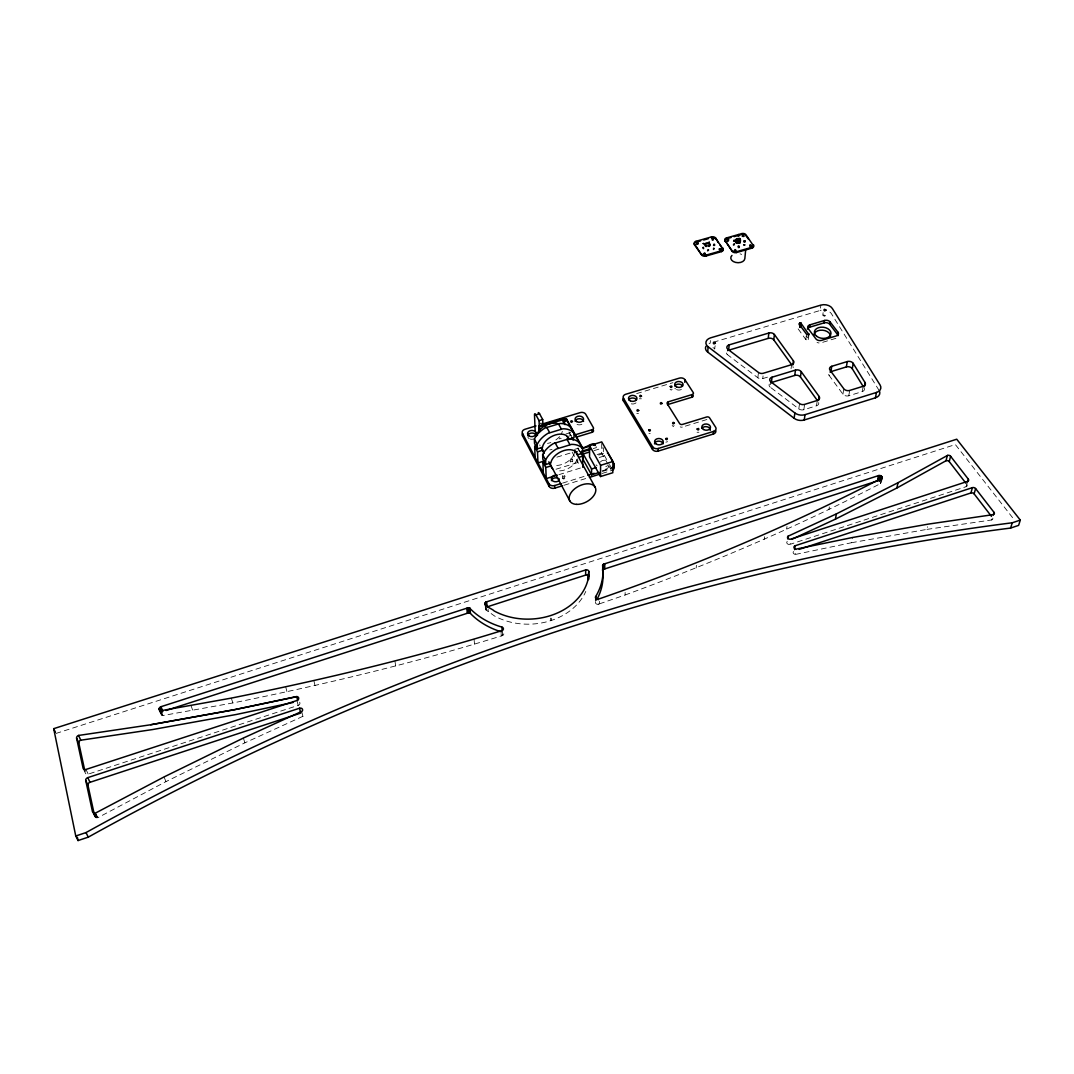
<?xml version="1.0" encoding="UTF-8"?>
<svg xmlns="http://www.w3.org/2000/svg" width="1074" height="1074" viewBox="0 0 1074 1074"><rect width="100%" height="100%" fill="white"/><g stroke="black" fill="none" stroke-linecap="round" stroke-linejoin="round"><path stroke-width="0.75" stroke-dasharray="5 3.75" d="M596.298 446.757L596.298 447.643L593.291 448.57M595.667 601.588A2.336 1.866 1.1 0 0 596.432 603.964L596.849 604.152A2.336 1.866 1.1 0 0 598.245 604.273L598.258 599.185M598.272 604.259L599.52 603.83L599.534 601.292M608.032 464.33L601.682 453.147L601.735 443.495M570.281 459.404C571.878 456.235 574.254 462.209 571.529 462.706C568.468 461.323 570.777 459.82 572.442 459.189M570.321 462.008L571.274 461.108L572.482 461.793M564.83 478.158C563.246 481.367 560.803 475.339 563.555 474.856C566.642 476.252 564.32 477.715 562.655 478.373M564.776 475.554L563.823 476.48L562.601 475.769M599.52 603.83L625.068 595.023L625.135 592.472M825.154 315.689C820.455 312.574 825.893 320.253 825.557 313.004M625.068 595.023C712.29 562.951 797.995 526.529 880.465 483.582L880.828 482.025M710.411 340.512L710.196 343.17A8.243 5.665 3.1 0 0 709.082 343.586M696.207 567.904L696.408 565.327M714.519 349.05L715.163 345.815M767.454 377.149L762.768 378.585A4.215 2.927 4.9 0 1 757.868 377.779L727.34 354.581L727.689 350.594M757.868 377.779L758.459 372.45M762.768 378.585L763.064 375.913M818.67 402.575A4.323 3.021 6.9 0 1 816.482 405.797L803.835 409.718A4.323 3.034 6.6 0 1 798.801 408.885L770.286 387.217L770.77 383.23M764.218 539.349L764.554 536.745M798.157 328.886L805.822 339.545C808.198 341.854 809.541 337.384 806.171 336.417M791.055 368.691L791.417 366.019M805.822 339.545L806.561 334.189M808.212 339.612L808.588 336.927M798.801 408.885L799.553 403.556M786.624 529.039L787 526.421M803.835 409.718L804.601 404.388M713.391 342.23L820.12 310.48L820.898 305.11M822.738 315.313L823.127 312.628M967.043 484.71A2.336 1.638 12.7 0 1 966.13 486.697L790.115 544.33L790.894 539.121M816.482 405.797L817.301 400.468M793.511 551.486A2.349 1.786 9.2 0 0 795.082 554.359L796.411 549.203M864.14 388.05A4.323 2.967 7.9 0 1 862.207 391.621L848.769 395.782A4.323 2.98 7.6 0 1 842.929 394.171L829.168 375.497L829.799 371.497M597.171 465.848L596.097 464.827M842.929 394.171L843.842 388.828M828.913 509.559L829.37 506.941M848.769 395.782L849.695 390.439M862.207 391.621L863.187 386.264M795.606 554.399L851.454 542.732L852.474 537.51M881.284 479.622L880.465 483.582L881.62 479.259M880.935 482.844L881.486 480.199M851.454 542.732L926.983 529.375L927.641 526.743M966.13 486.697L967.567 481.394M161.087 713.042L161.369 714.922L162.926 715.512L232.87 702.96C323.301 684.742 413.181 663.316 501.316 635.956L502.645 635.539A2.363 1.92 -4.3 0 0 503.585 634.653L503.733 634.278A2.363 1.92 -4.3 0 0 503.37 632.787M926.983 529.375L991.597 519.977L992.779 516.017M667.612 441.669L665.907 442.193M672.163 425.492L673.344 426.553L674.136 425.479M641.42 398.776L639.325 398.79M486.012 607.495L485.931 609.871L494.51 615.979A59.889 47.363 -2.7 0 0 585.8 591.398M787.269 541.444L786.974 541.752A2.336 1.759 8.7 0 0 790.115 544.33M698.919 432.245L697.053 432.272M94.727 816.455L95.693 817.663L97.828 817.69L165.933 781.63L244.885 742.832L303.338 716.116A2.484 2.041 -17.5 0 0 303.459 713.673M638.453 413.53L636.775 413.53M650.24 433.641L648.938 433.641M712.921 347.707L714.948 348.486M991.611 519.977L991.893 519.883A2.39 1.692 14.2 0 0 992.752 518.165M83.638 769.387L85.289 772.904A2.618 2.054 -27.7 0 0 88.202 774.139L298.196 705.376A2.47 2.014 -17.3 0 0 299.404 701.966M315.018 685.628L313.877 680.715M395.702 666.014L394.91 661.047M55.982 733.448L955.363 444.555L1014.541 520.165M562.588 483.099L586.31 475.742M602.125 470.842L611.616 467.902M602.46 471.446L610.247 469.029M564.226 485.206L587.908 477.863M602.111 473.459L611.576 470.519M594.056 450.637L603.373 447.777L603.333 453.631L608.73 463.122M685.36 426.136L706.477 419.639A2.148 1.544 3.7 0 1 707.578 419.531M597.144 454.544L601.682 453.147M598.701 455.054L605.481 452.973M556.01 469.244L578.215 462.411M599.252 457.497L605.467 455.591A2.175 1.598 0.3 0 1 606.85 455.524M558.91 474.668L581.168 467.794M574.483 449.402L578.349 448.207M556.882 457.148L572.657 452.315M565.971 433.977L571.086 432.419M568.589 436.165L571.14 435.386M835.894 338.323L821.18 342.767A4.175 2.819 6 0 1 817.019 342.418M636.667 393.594L672.928 382.68M579.705 451.067L577.919 447.939M879.069 390.399L831.464 313.783A8.203 5.437 5.8 0 0 828.658 311.326M609.495 464.478L611.804 468.559M608.824 465.727L612.798 472.735M569.045 431.923L571.475 436.299M569.059 432.822L570.683 435.722M577.933 448.825L579.544 451.738M572.12 452.087L577.772 462.384A2.175 1.611 -0.7 0 0 578.685 463.149M94.15 813.26L96.365 817.864M93.8 813.179L96.016 817.784M93.492 813.058L95.693 817.663M92.955 812.669L95.411 817.489M92.606 812.145L94.968 817.032M95.653 813.072L97.855 817.69M95.277 813.193L97.479 817.797M94.901 813.26L97.103 817.878M94.525 813.286L96.727 817.891M86.001 769.44L88.202 774.139M164.054 776.932L165.933 781.63M160.456 710.612L162.281 715.432M159.945 710.411L161.785 715.23M159.543 710.102L161.369 714.922M161.033 710.693L162.926 715.512M190.944 705.336L192.649 710.183M561.178 438.622L559.715 438.004L559.124 439.038M231.34 698.1L232.843 702.973M243.382 738.039L244.885 742.832M285.644 686.662L286.933 691.549M296.948 700.503L298.196 705.376M301.713 711.619L302.949 716.479M539.819 444.904L540.047 445.898M474.05 639.245L474.52 644.252M485.797 606.233L486.119 610.032M485.717 607.334L485.931 609.871M485.341 606.783L485.717 609.602M485.247 606.474L485.475 608.998M488.066 609.106L488.281 611.643M502.363 631.767L502.645 635.539L502.229 630.532M501.115 633.445L501.316 635.956M672.123 389.298L671.263 390.144L670.055 389.312M577.745 459.766L577.772 462.384M562.306 431.318A13.908 8.901 -28.5 0 1 561.313 433.977M559.541 436.594A13.908 8.901 -28.5 0 1 555.151 440.38M550.855 442.515A13.908 8.901 -28.5 0 1 547.498 443.401M552.036 449.456A14.392 9.169 -28.5 0 1 549.74 449.872M577.329 458.867A14.58 9.116 -28.4 0 1 557.701 470.815M574.348 453.456A14.526 9.129 -28.4 0 1 554.788 465.378M533.456 439.024A4.256 3.115 -2.6 0 1 530.194 439.038M529.24 438.635A4.256 3.115 -2.6 0 1 527.938 437.346M581.88 424.243A4.242 3.074 -0.9 0 1 576.711 424.23M608.676 465.834A4.363 3.235 0.3 0 1 606.797 468.747A4.363 3.235 0.3 0 1 602.447 468.989M607.669 465.566A4.363 3.235 0.3 0 1 605.803 466.519M600.406 462.048A4.363 3.235 0.3 0 1 607.186 461.001M682.339 427.063A2.148 1.544 2.9 0 1 680.204 426.861M681.386 389.459A4.202 2.967 2.4 0 1 676.271 389.446M675.479 388.895A4.202 2.967 2.4 0 1 674.902 388.224M636.036 402.831A4.215 3.007 0.9 0 1 629.351 402.857M740.053 253.853A7.048 4.564 2.9 0 1 741.704 254.431M820.12 310.48A8.203 5.437 5.8 0 1 821.14 310.225M792.921 366.556A4.215 2.9 5.6 0 1 793.162 367.697M727.34 354.581A4.135 2.846 3.7 0 1 726.36 352.984M770.286 387.217A4.242 2.954 5.4 0 1 769.279 384.156M829.168 375.497A4.256 2.913 6.9 0 1 828.685 374.383M551.083 620.544L550.949 618.02L551.083 620.544"/><path stroke-width="1.5" d="M159.1 709.229L161.019 706.692L466.801 608.22L469.526 608.032L471.647 610.126A74.012 58.385 -2.7 0 0 501.263 626.907L501.88 627.068A2.376 1.933 -4.3 0 1 503.357 629.243L503.209 629.619A2.376 1.933 -4.3 0 1 502.256 630.519L500.927 630.935C412.416 658.349 322.16 679.829 231.34 698.1L161.1 710.693L159.1 709.229L160.174 712.102M595.117 445.562C594.029 440.421 585.062 448.905 582.444 447.509L582.457 448.395L590.27 446.005M595.667 600.326L595.976 596.043A74.012 58.385 -2.7 0 0 602.93 567.784L602.648 565.313L603.789 564.105L878.666 475.567L881.929 476.735L881.486 480.199M600.541 476.534L600.594 465.324L589.519 445.629L601.735 441.897L612.945 461.511L612.798 472.735L600.541 476.534L589.559 456.866L589.519 445.629M596.741 599.802A73.717 58.318 -2.7 0 0 602.903 572.912L602.648 565.313M602.581 570.643L602.917 564.776M602.675 570.267L603.051 564.615M603.011 569.744L603.212 564.468M603.172 569.596L603.387 564.333M603.346 569.462L603.789 564.105M603.548 569.341L604.729 568.925L604.756 563.783M607.401 453.053A2.175 1.598 0.3 0 1 608.327 453.832L613.939 463.659L613.898 466.277A4.363 3.249 0.6 0 1 612.569 470.09M715.781 430.714A4.323 3.115 4 0 1 713.378 434.017L658.214 451.093A4.336 3.182 2.2 0 1 652.482 449.375L623.417 400.857L623.47 398.212A4.215 3.007 0.7 0 1 625.686 394.279L679.386 378.129A4.202 2.954 2.4 0 1 684.943 379.686L693.254 392.574A2.121 1.504 2.9 0 1 692.233 394.534L692.045 397.179L668.189 404.428A2.121 1.517 2.2 0 0 667.518 404.764M652.482 449.375L652.589 446.757L623.47 398.212M658.214 451.093L658.335 448.476L713.592 431.386A4.336 3.128 4 0 0 715.646 427.277L709.552 417.826A2.148 1.544 3.7 0 0 706.679 416.994L682.5 424.418A2.148 1.557 2.8 0 1 679.641 423.586L667.263 403.77A2.121 1.517 2.2 0 1 668.323 401.797L692.233 394.534M668.189 404.428L668.323 401.797M684.782 382.344L684.943 379.686M694.475 244.818L694.529 243.932A3.101 2 1.7 0 1 696.033 241.301L711.444 236.924A3.101 1.987 2.1 0 1 715.566 237.958L722.869 248.967A3.128 2.014 2.3 0 1 721.406 251.625L705.873 256.068A3.128 2.027 2 0 1 701.711 255.008L694.475 244.818A3.101 2 1.7 0 1 695.294 242.456M696.033 241.301L695.965 242.187L700.597 240.885M701.711 255.008L694.529 243.932M705.873 256.068L705.927 255.169L721.473 250.725A3.128 2.014 2.3 0 0 722.936 248.067M565.582 421.558L564.212 419.316L539.417 426.794L539.578 431.238L539.108 430.365L538.947 425.922L563.729 418.444L565.139 420.27M711.444 236.924L711.377 237.824A3.101 1.987 2.1 0 1 714.116 237.904M718.264 242.643L715.566 237.958M707.712 352.097L708.102 346.768A8.27 5.665 3.1 0 1 710.612 337.84L820.898 305.11A8.23 5.451 5.7 0 1 832.296 308.413L880.103 385.042A8.699 5.961 8.2 0 1 876.451 392.466L875.417 397.823L804.238 419.988A8.686 6.122 6.6 0 1 794.129 418.296L707.712 352.097A8.243 5.665 3.1 0 1 705.98 346.258M721.406 251.625L721.473 250.725M753.451 245.771A3.101 2 3.1 0 1 751.894 248.148L736.549 252.551A3.101 2 2.7 0 1 732.401 251.504L725.084 240.536A3.088 1.973 2.5 0 1 726.521 237.931L741.745 233.608A3.088 1.973 2.8 0 1 745.866 234.629L753.29 245.516M726.105 238.938A3.088 1.973 2.5 0 1 726.454 238.817L726.521 237.931M713.378 434.017L713.592 431.386M732.401 251.504L725.084 240.536M736.549 252.551L736.63 251.665L751.975 247.262A3.101 2 3.1 0 0 753.384 244.63M727.635 350.661A4.135 2.846 3.7 0 1 728.669 350.205L729.152 344.875L768.836 333.021A4.148 2.806 4.6 0 1 774.394 334.511L793.404 360.851L792.867 364.865M741.745 233.608L741.664 234.494A3.074 1.973 2.8 0 1 742.832 234.333M745.611 250.47L744.846 258.606A7.048 4.564 2.9 0 1 735.569 262.405A7.048 4.564 2.9 0 1 731.958 255.424M751.894 248.148L751.975 247.262M728.669 350.205L768.232 338.377L768.836 333.021M588.821 571.422L587.747 580.685A60.117 47.417 -2.7 0 1 494.094 610.918C492.926 608.998 481.112 605.28 486.549 601.856L585.639 569.945A2.323 1.826 0.2 0 1 588.767 571.18L588.485 579.624M791.753 364.878L773.763 339.854L774.394 334.511M770.837 382.76A4.242 2.954 5.4 0 1 771.401 382.545L772.031 377.216L795.472 370.087A4.256 2.94 5.9 0 1 801.191 371.644L819.1 396.467L818.495 400.468M799.566 325.543L799.929 322.871L800.842 323.073L808.856 334.457L806.695 334.403L798.949 323.959L799.929 322.871M799.714 326.899L800.251 322.885M800.023 326.966L800.56 322.952M800.305 327.087L801.07 323.234M800.694 327.449L801.231 323.435M771.401 382.545L794.747 375.43L795.472 370.087M794.129 418.296L794.867 412.98L708.102 346.768M817.341 400.495L800.452 376.987L801.191 371.644M807.406 329.1A4.148 2.779 5.7 0 1 809.568 327.221L809.903 324.845L824.51 320.468A4.148 2.766 6 0 1 830.108 321.932L837.975 332.228L837.586 334.618A4.175 2.792 6.4 0 1 838.069 335.692M808.427 336.283L808.803 333.611M804.238 419.988L805.017 414.671L876.451 392.466M787.645 538.839L788.034 536.235L836.364 513.896L898.025 482.709L947.657 455.336A2.296 1.611 11.7 0 1 950.597 456.275L968.345 479.192L967.62 481.85M809.568 327.221L824.161 322.858L824.51 320.468M794.572 549.646L795.176 545.74L972.4 487.65A2.363 1.665 13.1 0 1 975.595 488.563L994.041 512.379A2.403 1.705 14.1 0 1 993.463 514.594L928.298 524.112L852.474 537.51L795.888 549.163A2.363 1.786 9.1 0 1 795.176 545.74M837.586 334.618L829.746 324.321L830.108 321.932M830.001 372.034A4.256 2.913 6.9 0 1 830.9 371.644L831.759 366.301L847.265 361.562A4.269 2.9 7.2 0 1 853.199 363.348L865.12 382.706L864.382 386.721M830.9 371.644L846.366 366.919L847.265 361.562M863.281 386.68L852.273 368.704L853.199 363.348M791.78 539.349L835.424 519.145L836.364 513.896M604.729 568.925L877.579 480.857L878.666 475.567M879.19 475.46L877.579 480.857M878.653 480.736L879.754 475.446M879.217 480.83L880.304 475.54M879.74 481.018L880.841 475.728M880.479 479.971L881.298 475.997M881.123 478.991L881.673 476.346M881.499 479.783L881.929 476.735M835.424 519.145L896.857 488.012L898.025 482.709M896.857 488.012L946.019 460.746L947.362 455.43M965.915 483.233L949.241 461.592L950.597 456.275M799.15 549.378L970.936 492.953L972.4 487.65M991.45 516.339L974.118 493.865L975.595 488.563M993.249 515.023L994.041 512.379M1010.607 528.059L1012.258 522.783L1020.3 520.098L956.733 439.212L53.7 728.669L75.757 836.002L78.066 840.553L88.269 837.143C373.349 678.875 686.648 569.381 1010.607 528.059L1018.622 525.374L1020.3 520.098M739.261 247.45L738.268 247.544M733.596 241.14C736.375 240.012 732.159 239.636 734.737 241.126M713.512 245.396L714.666 245.382M751.25 246.51L750.39 245.825L749.813 246.496M719.285 249.692L720.829 249.705M882.036 477.554L881.566 478.292C790.665 525.253 696.221 565.3 599.547 598.742L598.258 599.185A2.349 1.879 1 0 1 596.849 599.064L596.432 598.876A2.349 1.879 1 0 1 595.667 596.5M564.991 421.545L564.293 421.102L564.32 421.961M537.389 448.878L537.201 444.354L539 441.36A21.587 13.693 -28.5 0 1 547.807 433.399L562.964 428.794A21.587 13.693 -28.5 0 1 573.972 433.184L574.026 437.722L568.898 439.279L568.696 438.286A14.445 9.156 -28.5 0 0 555.5 434.93A14.445 9.156 -28.5 0 0 542.719 446.193L542.558 447.294L537.389 448.878L534.543 443.522L534.355 438.998L536.141 436.004A21.52 13.707 -28.5 0 1 544.921 428.056L560.024 423.478A21.52 13.707 -28.5 0 1 571.019 427.882M566.548 419.867L582.605 448.677L582.645 453.215L577.463 454.799L577.262 453.805A14.58 9.116 -28.4 0 0 564.011 450.53A14.58 9.116 -28.4 0 0 551.069 461.847L550.908 462.948L545.699 464.545L542.8 459.095L542.639 454.584L544.451 451.577A21.722 13.653 -28.4 0 1 553.325 443.602L568.562 438.944A21.722 13.653 -28.4 0 1 579.598 443.28M545.511 460.075L547.364 457.041A21.789 13.626 -28.4 0 1 556.278 449.039L571.556 444.368A21.789 13.626 -28.4 0 1 582.605 448.677M744.98 242.16L744.067 242.174M743.745 236.481L742.255 236.253L743.678 235.112L742.376 235.233L743.772 236.226M703.671 248.671C701.832 247.476 704.316 246.738 703.201 247.919M697.912 244.322L697.348 243.53L696.69 244.335M788.034 536.235L787.739 536.544A2.336 1.759 8.7 0 0 790.894 539.121L967.567 481.394A2.336 1.638 12.7 0 0 968.345 479.192M737.288 239.421C736.026 241.637 741.342 240.227 738.388 239.22M540.826 423.424L541.041 423.357M713.203 240.039L712.961 239.18L712.263 240.052M75.757 836.002L86.001 832.578C372.383 673.962 686.984 564.239 1012.258 522.783M704.02 253.8C707.511 252.94 701.617 252.806 705.242 253.988M78.751 735.395L78.389 735.515A2.591 2 -26.4 0 0 76.59 738.2L83.087 768.205A2.631 2.054 -27.6 0 0 86.001 769.44L296.948 700.503A2.47 2.014 -17.2 0 0 297.176 696.596L234.817 709.619L150.682 724.762L78.59 735.448L80.778 740.214L152.562 729.555L236.307 714.479L293.095 702.45M80.778 740.214L80.59 740.281A2.578 1.987 -26.6 0 0 78.791 742.953L84.953 771.333M87.786 777.63L299.525 708.222A2.497 2.041 -17.4 0 1 302.103 711.256L243.382 738.039L164.054 776.932L95.277 813.193L92.512 811.837L85.745 780.516A2.645 2.081 -28.1 0 1 87.786 777.63L89.988 782.315A2.631 2.081 -28.2 0 0 87.947 785.188L94.056 813.327M89.988 782.315L300.774 713.069L299.525 708.222M166.027 710.505L467.324 613.267L470.023 613.093L472.144 615.174A73.717 58.318 -2.7 0 0 501.639 631.942M486.992 606.917L585.679 575.073A2.309 1.826 0.3 0 1 588.794 576.308L588.847 576.537M600.594 465.324L612.945 461.511M599.346 472.412L591.573 474.829L591.559 468.989L596.245 467.539M535.993 425.935L524.931 429.278A4.269 3.115 -2.8 0 0 522.461 433.346L548.975 483.756A4.403 3.303 -1.7 0 0 554.681 485.542L561.017 483.582M587.894 475.258L594.217 473.298M522.461 433.346L522.595 435.963L549.069 486.361A4.39 3.303 -1.7 0 0 554.761 488.146L562.655 485.703M589.478 477.38L600.527 473.943M591.573 474.829L583.249 459.806L583.195 453.966L589.411 452.06M557.325 475.164L546.196 478.601L545.793 467.499L551.002 465.901L551.231 466.881A14.58 9.116 -28.4 0 0 552.654 468.801M578.792 457.363L582.672 456.168L580.43 452.127M946.019 460.746L946.315 460.665A2.296 1.598 11.8 0 1 949.241 461.592M544.276 461.014L537.967 462.948L537.51 451.832L534.677 446.475L535.147 457.605M543.323 473.151L542.907 462.048L545.511 461.243M574.523 452.355L577.1 451.563M581.262 451.375L590.284 448.61M581.262 452.261L590.284 449.496M575.288 434.795L592.204 429.654A2.135 1.557 -0.4 0 0 593.358 427.613L585.733 414.242A4.242 3.061 -0.8 0 0 580.202 412.617L542.303 424.042M576.859 436.943L592.204 432.272A2.135 1.557 -0.4 0 0 593.358 430.244M537.51 451.832L542.665 450.261L542.907 451.241A14.445 9.156 -28.5 0 0 544.33 453.174M562.118 419.437L566.535 418.981L582.444 447.509M562.924 420.874L563.635 420.39M563.42 422.632L563.394 421.746L566.199 420.39L564.441 419.41M537.483 435.507L535.174 431.171L534.503 414.967A4.323 0.993 73.3 0 1 535.926 414.859L539.564 413.772L542.706 419.558L542.934 425.948M539.497 431.842L539.054 420.659L542.706 419.558M703.671 239.999L708.303 238.697M726.454 238.817L731.018 237.529M734.066 236.656L738.63 235.367M536.476 446.771L535.027 446.14L536.53 445.307M709.377 243.368C708.397 243.18 709.739 240.804 709.149 242.509M727.93 241.126C730.025 240.24 725.675 239.851 727.541 241.1M150.709 724.735L234.817 709.619L296.706 696.543L297.646 700.194M739.516 238.388L740.201 238.804L739.436 239.113M714.103 244.818C715.996 244.08 712.196 243.959 714.277 244.993M713.619 248.698C714.103 246.55 713.23 251.034 713.646 248.832M708.155 250.255C707.135 248.953 709.954 249.947 707.565 250.833M594.701 445.173L593.398 445.052L593.398 444.153M745.786 235.515L748.605 239.274M720.104 245.167L722.869 248.967M864.879 382.331L865.12 382.706A4.336 2.967 7.9 0 1 863.187 386.264L849.695 390.439A4.336 2.98 7.6 0 1 843.842 388.828L830.014 370.154A4.269 2.927 6.9 0 1 831.759 366.301M564.481 418.86L565.568 420.726M564.132 418.632L564.79 419.612L564.924 418.591M563.729 418.444L564.427 419.397M583.195 453.966L591.559 468.989M563.394 421.746L565.018 424.646M571.489 437.185L573.1 440.098M567.247 436.648L568.831 439.534M575.194 451.053L595.077 487.072M558.332 423.626L561.259 428.942M566.857 439.091L569.838 444.529M546.653 427.143L549.552 432.486M555.07 442.676L558.024 448.127M535.926 414.859L539.054 420.659M538.947 425.922L539.417 426.794M541.336 447.522L543.659 451.872M549.848 463.471L569.945 501.196M541.242 447.589L542.665 450.261M548.827 461.82L551.002 465.901M534.355 438.998L537.201 444.354M542.639 454.584L545.538 460.048L545.699 464.545M542.907 462.048L545.793 467.499M86.001 832.578L88.269 837.143M53.7 728.669L55.418 732.253M85.745 780.516L87.947 785.188M76.59 738.2L78.791 742.953M159.543 707.726L160.912 711.35M159.247 708.209L160.63 711.834M159.1 708.719L160.026 711.136M161.019 706.692L162.845 711.525M160.456 706.947L162.281 711.78M159.945 707.296L161.771 712.129M77.395 837.304L78.066 840.553M735.972 250.752C732.777 249.034 737.851 249.463 734.441 250.779M466.801 608.22L467.324 613.267M469.056 607.897L469.566 612.945M468.814 607.844L469.325 612.905M468.573 607.83L469.083 612.878M468.318 607.83L468.828 612.878M468.063 607.857L468.573 612.905M467.821 607.897L468.331 612.945M469.929 608.26L470.439 613.308M469.741 608.139L470.237 613.187M469.526 608.032L470.023 613.093M469.298 607.951L469.808 612.999M485.341 602.702L485.555 605.226M485.166 602.984L485.381 605.521M486.549 601.856L486.884 605.655M486.186 602.004L486.522 605.803M485.864 602.192L486.186 605.991M485.569 602.433L485.797 604.957M501.88 627.068L502.176 630.841M548.975 483.756L549.069 486.361M554.681 485.542L554.761 488.146M566.602 419.088L566.616 419.974M582.672 456.168L582.766 467.311M585.639 569.945L585.679 575.073M588.579 574.08L588.606 579.195M592.204 429.654L592.204 432.272M970.936 492.953A2.349 1.651 13.2 0 1 974.118 493.865M536.758 435.534A13.908 8.901 -28.5 0 1 544.961 425.72A13.908 8.901 -28.5 0 1 557.795 423.626M544.934 426.781A1.732 1.114 -28.5 0 1 545.176 426.459M538.195 412.953A4.323 1.007 73.4 0 1 539.564 413.772M551.445 480.655A4.377 3.289 -1.6 0 1 557.513 478.051M558.493 478.48A4.377 3.289 -1.6 0 1 559.286 479.085M575.154 421.37A4.242 3.074 -0.9 0 1 579.41 418.726A4.242 3.074 -0.9 0 1 583.558 421.411M613.939 463.659A4.377 3.249 0.5 0 1 612.596 467.485M527.71 435.749A4.256 3.115 -2.6 0 1 532.033 433.037A4.256 3.115 -2.6 0 1 536.154 435.722M522.595 435.963A4.256 3.115 -2.8 0 1 522.501 433.963M559.138 480.494A4.39 3.289 -1.6 0 1 551.875 480.145A4.39 3.289 -1.6 0 1 555.204 475.232M654.509 443.884A4.336 3.168 2.2 0 1 658.698 441.132A4.336 3.168 2.2 0 1 663.088 443.871M674.821 385.955A4.202 2.967 2.4 0 1 678.62 384.13A4.202 2.967 2.4 0 1 682.567 385.969M693.173 395.407A2.108 1.504 2.9 0 1 692.045 397.179M628.733 399.877A4.215 3.007 0.9 0 1 632.586 398.011A4.215 3.007 0.9 0 1 636.52 399.85M701.993 428.392A4.323 3.115 3.8 0 1 707.122 426.781A4.323 3.115 3.8 0 1 710.236 430.312M623.417 400.857A4.202 3.007 0.7 0 1 623.376 398.548M658.335 448.476A4.35 3.182 2.2 0 1 652.589 446.757M740.134 242.482A2.323 1.49 2.7 0 1 738.885 243.261M737.113 243.221A2.323 1.49 2.7 0 1 736.16 242.724M735.69 241.999A2.323 1.49 2.7 0 1 735.69 241.61M738.442 238.468A2.323 1.49 2.7 0 1 740.228 240.67A2.323 1.49 2.7 0 1 736.455 240.898A2.323 1.49 2.7 0 1 737.261 238.549M740.255 242.388A2.417 1.544 2.7 0 1 739.073 243.274M737.234 243.342A2.417 1.544 2.7 0 1 736.173 242.885M735.596 242.16A2.417 1.544 2.7 0 1 735.529 241.757M739.301 239.703A2.417 1.544 2.7 0 1 739.664 242.174A2.417 1.544 2.7 0 1 735.891 241.663A2.417 1.544 2.7 0 1 737.476 239.462M736.63 251.665A3.101 2 2.7 0 1 732.481 250.618M725.017 241.422A3.088 1.973 2.5 0 1 725.5 239.26M743.624 234.387A3.074 1.973 2.8 0 1 744.738 234.723M729.152 344.875A4.148 2.846 3.6 0 0 727.81 349.251L758.459 372.45A4.229 2.927 4.8 0 0 763.372 373.242L791.592 364.677A4.229 2.9 5.5 0 0 793.404 360.851M819.1 396.467A4.336 3.021 6.8 0 1 817.301 400.468L804.601 404.388A4.336 3.034 6.5 0 1 799.553 403.556L770.917 381.888A4.269 2.967 5.3 0 1 772.031 377.216M879.445 391.111A8.673 5.961 8.3 0 1 875.417 397.823M768.232 338.377A4.135 2.806 4.7 0 1 773.763 339.854M794.747 375.43A4.242 2.94 6 0 1 800.452 376.987M846.366 366.919A4.256 2.9 7.3 0 1 852.273 368.704M813.971 335.048A8.31 5.585 6 0 1 822.536 330.174A8.31 5.585 6 0 1 830.511 336.404M805.017 414.671A8.713 6.122 6.6 0 1 794.867 412.98M809.903 324.845A4.148 2.779 5.6 0 0 808.158 328.51L815.891 338.874A4.189 2.819 6 0 0 821.543 340.377L836.284 335.934A4.189 2.806 6.3 0 0 837.975 332.228M824.161 322.858A4.148 2.766 6 0 1 829.746 324.321M706.168 246.564A2.43 1.571 2 0 1 705.564 244.281A2.43 1.571 2 0 1 709.122 244.16A2.43 1.571 2 0 1 709.109 246.47M705.927 255.169A3.128 2.027 2 0 1 701.765 254.108M714.774 238.213A3.101 1.987 2.1 0 1 715.499 238.858M572.496 421.438C570.576 424.351 569.811 418.981 572.496 421.438M825.973 310.104C823.61 313.044 822.966 307.245 825.973 310.104M739.731 235.313C737.355 237.985 737.006 232.709 739.731 235.313M697.093 429.036C698.731 432.11 700.087 426.781 697.093 429.036M715.378 343.156C712.357 345.909 712.975 339.948 715.378 343.156M743.638 244.738L744.765 244.926L743.638 244.738M745.168 241.086L744.014 241.006L745.168 241.086M738.241 246.282L739.368 246.47L738.241 246.282M734.401 244.16C733.099 246.859 733.274 243.288 734.401 244.16M674.378 423.237C671.72 425.734 672.364 420.337 674.378 423.237M665.652 438.635C666.726 441.87 669.021 436.675 665.652 438.635M727.138 239.569L728.628 239.811L727.138 239.569M670.243 386.479C671.317 389.526 673.505 384.613 670.243 386.479M662.067 403.435C659.436 405.878 660.08 400.602 662.067 403.435M648.669 430.097C649.716 433.292 652.025 428.164 648.669 430.097M713.539 238.804L711.995 238.697L713.539 238.804M703.201 243.543L704.329 243.717L703.201 243.543M638.735 410.523C636.077 412.98 636.775 407.664 638.735 410.523M696.61 242.952L698.113 243.194L696.61 242.952M641.5 396.131C638.869 398.548 639.554 393.326 641.5 396.131M749.88 245.234L751.37 245.503L749.974 245.114M720.896 248.953L719.352 248.94L720.896 248.953M576.698 504.377A14.418 8.74 -28.3 0 0 595.788 489.261A14.418 8.74 -28.3 0 0 574.939 488.616A14.418 8.74 -28.3 0 0 576.698 504.377M576.684 421.612A4.256 3.074 -0.9 0 0 583.531 419.585A4.256 3.074 -0.9 0 0 577.745 416.323A4.256 3.074 -0.9 0 0 576.684 421.612M529.133 436.017A4.269 3.115 -2.6 0 0 536.02 433.923A4.269 3.115 -2.6 0 0 530.274 430.661A4.269 3.115 -2.6 0 0 529.133 436.017M676.419 386.801A4.202 2.967 2.4 0 0 683.064 384.841A4.202 2.967 2.4 0 0 677.17 381.713A4.202 2.967 2.4 0 0 676.419 386.801M703.497 429.479A4.323 3.115 3.8 0 0 710.451 427.68A4.323 3.115 3.8 0 0 704.544 424.163A4.323 3.115 3.8 0 0 703.497 429.479M630.21 400.777A4.215 3.007 0.9 0 0 636.909 398.749A4.215 3.007 0.9 0 0 631.042 395.608A4.215 3.007 0.9 0 0 630.21 400.777M656.402 444.193A4.336 3.168 2.2 0 0 663.249 442.072A4.336 3.168 2.2 0 0 657.154 438.742A4.336 3.168 2.2 0 0 656.402 444.193M816.629 336.256A8.324 5.585 6 0 0 830.632 334.846A8.324 5.585 6 0 0 820.791 327.208A8.324 5.585 6 0 0 816.629 336.256M706.236 245.678A2.43 1.571 2 0 0 709.968 244.51A2.43 1.571 2 0 0 706.424 242.966A2.43 1.571 2 0 0 706.236 245.678"/></g></svg>
